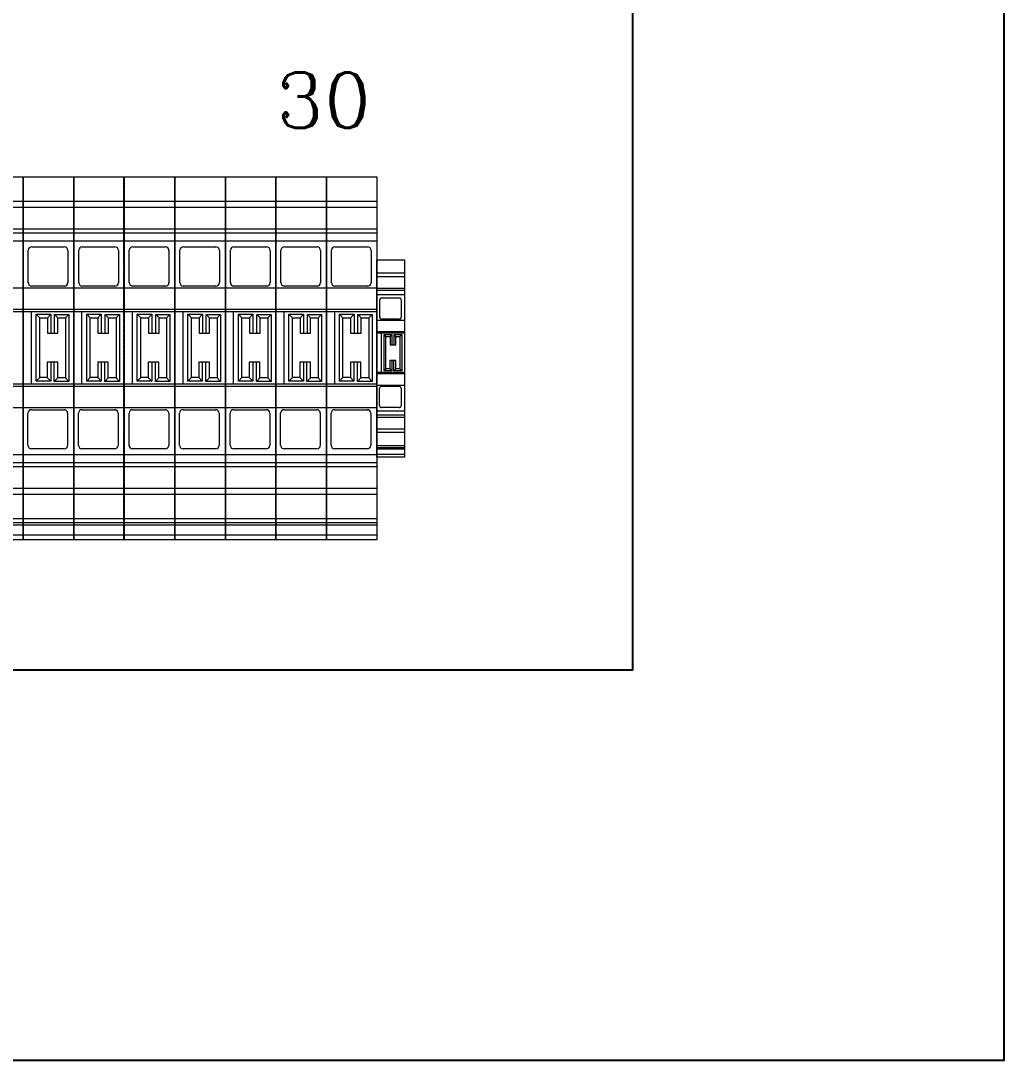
# Model space of a CAD drawing. Header units: inches. Extents: x 784 to 2184505, y 7 to 371504.
# Drawn here: x 1355340 to 1373422, y 270721 to 289827 of the extents above; entities that cross this region are included whole.
import ezdxf

# ---------------------------------------------------------------- set-up
doc = ezdxf.new("R2010")
doc.units = ezdxf.units.IN
doc.header["$MEASUREMENT"] = 0
doc.linetypes.add('DASHED', pattern=[0.3, 0.2, -0.1])
doc.styles.add('ROMANC', font='romanc.shx', dxfattribs={"height": 5})

msp = doc.modelspace()

# ---------------------------------------------------------------- linework, layer by layer
at = {"color": 252, "linetype": 'DASHED', "ltscale": 0.25}
for p, q in [((1357242.66554, 284160.87842, 22109411.77061), (1357242.66554, 286956.45739, 22109411.77061)), ((1357242.66554, 282745.64994, 22109411.77061), (1357242.66554, 284160.87842, 22109411.77061)), ((1357242.66554, 280283.64002, 22109411.77061), (1357242.66554, 282745.64994, 22109411.77061))]:
    msp.add_line(p, q, dxfattribs=at)
at = {"color": 0, "lineweight": 13}
for p, q in [((1354455.1068, 286512.12346, 22109411.77061), (1355384.29305, 286512.12346, 22109411.77061)), ((1355384.29305, 286512.12346, 22109411.77061), (1356313.47929, 286512.12346, 22109411.77061)), ((1356313.47929, 286512.12346, 22109411.77061), (1357242.66554, 286512.12346, 22109411.77061)), ((1357242.66554, 286512.12346, 22109411.77061), (1358171.85178, 286512.12346, 22109411.77061)), ((1358171.85178, 286512.12346, 22109411.77061), (1359101.03803, 286512.12346, 22109411.77061)), ((1359101.03803, 286512.12346, 22109411.77061), (1360030.22427, 286512.12346, 22109411.77061)), ((1360030.22427, 286512.12346, 22109411.77061), (1360959.41052, 286512.12346, 22109411.77061)), ((1360959.41052, 286512.12346, 22109411.77061), (1361888.59677, 286512.12346, 22109411.77061)), ((1354455.1068, 286398.06874, 22109411.77061), (1355384.29305, 286398.06874, 22109411.77061)), ((1355384.29305, 286398.06874, 22109411.77061), (1356313.47929, 286398.06874, 22109411.77061)), ((1356313.47929, 286398.06874, 22109411.77061), (1357242.66554, 286398.06874, 22109411.77061)), ((1357242.66554, 286398.06874, 22109411.77061), (1358171.85178, 286398.06874, 22109411.77061)), ((1358171.85178, 286398.06874, 22109411.77061), (1359101.03803, 286398.06874, 22109411.77061)), ((1359101.03803, 286398.06874, 22109411.77061), (1360030.22427, 286398.06874, 22109411.77061)), ((1360030.22427, 286398.06874, 22109411.77061), (1360959.41052, 286398.06874, 22109411.77061)), ((1360959.41052, 286398.06874, 22109411.77061), (1361888.59677, 286398.06874, 22109411.77061)), ((1354455.1068, 286001.07059, 22109411.77061), (1355384.29305, 286001.07059, 22109411.77061)), ((1354455.1068, 285928.68971, 22109411.77061), (1355384.29305, 285928.68971, 22109411.77061)), ((1355384.29305, 286001.07059, 22109411.77061), (1356313.47929, 286001.07059, 22109411.77061)), ((1355384.29305, 285928.68971, 22109411.77061), (1356313.47929, 285928.68971, 22109411.77061)), ((1356313.47929, 286001.07059, 22109411.77061), (1357242.66554, 286001.07059, 22109411.77061)), ((1356313.47929, 285928.68971, 22109411.77061), (1357242.66554, 285928.68971, 22109411.77061)), ((1357242.66554, 286001.07059, 22109411.77061), (1358171.85178, 286001.07059, 22109411.77061)), ((1357242.66554, 285928.68971, 22109411.77061), (1358171.85178, 285928.68971, 22109411.77061)), ((1358171.85178, 286001.07059, 22109411.77061), (1359101.03803, 286001.07059, 22109411.77061)), ((1358171.85178, 285928.68971, 22109411.77061), (1359101.03803, 285928.68971, 22109411.77061)), ((1359101.03803, 286001.07059, 22109411.77061), (1360030.22427, 286001.07059, 22109411.77061)), ((1359101.03803, 285928.68971, 22109411.77061), (1360030.22427, 285928.68971, 22109411.77061)), ((1360030.22427, 286001.07059, 22109411.77061), (1360959.41052, 286001.07059, 22109411.77061)), ((1360030.22427, 285928.68971, 22109411.77061), (1360959.41052, 285928.68971, 22109411.77061)), ((1360959.41052, 286001.07059, 22109411.77061), (1361888.59677, 286001.07059, 22109411.77061)), ((1360959.41052, 285928.68971, 22109411.77061), (1361888.59677, 285928.68971, 22109411.77061)), ((1354455.1068, 285779.54123, 22109411.77061), (1355384.29305, 285779.54123, 22109411.77061)), ((1355384.29305, 285779.54123, 22109411.77061), (1356313.47929, 285779.54123, 22109411.77061)), ((1355541.26635, 285669.51594, 22109411.77061), (1356140.61536, 285669.51711, 22109411.77061)), ((1356313.47929, 285779.54123, 22109411.77061), (1357242.66554, 285779.54123, 22109411.77061)), ((1356470.45259, 285669.51594, 22109411.77061), (1357069.8016, 285669.51711, 22109411.77061)), ((1357242.66554, 285779.54123, 22109411.77061), (1358171.85178, 285779.54123, 22109411.77061)), ((1357399.63884, 285669.51594, 22109411.77061), (1357998.98785, 285669.51711, 22109411.77061)), ((1358171.85178, 285779.54123, 22109411.77061), (1359101.03803, 285779.54123, 22109411.77061)), ((1358328.82508, 285669.51594, 22109411.77061), (1358928.1741, 285669.51711, 22109411.77061)), ((1359101.03803, 285779.54123, 22109411.77061), (1360030.22427, 285779.54123, 22109411.77061)), ((1359258.01133, 285669.51594, 22109411.77061), (1359857.36034, 285669.51711, 22109411.77061)), ((1360030.22427, 285779.54123, 22109411.77061), (1360959.41052, 285779.54123, 22109411.77061)), ((1360187.19757, 285669.51594, 22109411.77061), (1360786.54659, 285669.51711, 22109411.77061)), ((1360959.41052, 285779.54123, 22109411.77061), (1361888.59677, 285779.54123, 22109411.77061)), ((1361116.38382, 285669.51594, 22109411.77061), (1361715.73283, 285669.51711, 22109411.77061)), ((1361888.59677, 285191.12693, 22109411.77061), (1362393.36389, 285191.12693, 22109411.77061)), ((1361888.59677, 285129.16833, 22109411.77061), (1362393.36389, 285129.16833, 22109411.77061)), ((1354455.1068, 284919.74412, 22109411.77061), (1355384.29305, 284919.74412, 22109411.77061)), ((1355384.29305, 284919.74412, 22109411.77061), (1356313.47929, 284919.74412, 22109411.77061)), ((1356313.47929, 284919.74412, 22109411.77061), (1357242.66554, 284919.74412, 22109411.77061)), ((1357242.66554, 284919.74412, 22109411.77061), (1358171.85178, 284919.74412, 22109411.77061)), ((1358171.85178, 284919.74412, 22109411.77061), (1359101.03803, 284919.74412, 22109411.77061)), ((1359101.03803, 284919.74412, 22109411.77061), (1360030.22427, 284919.74412, 22109411.77061)), ((1360030.22427, 284919.74412, 22109411.77061), (1360959.41052, 284919.74412, 22109411.77061)), ((1360959.41052, 284919.74412, 22109411.77061), (1361888.59677, 284919.74412, 22109411.77061)), ((1361888.59677, 284913.50477, 22109411.77061), (1362393.36389, 284913.50477, 22109411.77061)), ((1361888.59677, 284874.18489, 22109411.77061), (1362393.36389, 284874.18489, 22109411.77061)), ((1361888.59677, 284793.16211, 22109411.77061), (1362393.36389, 284793.16211, 22109411.77061)), ((1361973.87026, 284733.39245, 22109411.77061), (1362299.45804, 284733.39309, 22109411.77061)), ((1354455.1068, 284527.13268, 22109411.77061), (1355384.29305, 284527.13268, 22109411.77061)), ((1355384.29305, 284527.13268, 22109411.77061), (1356313.47929, 284527.13268, 22109411.77061)), ((1356313.47929, 284527.13268, 22109411.77061), (1357242.66554, 284527.13268, 22109411.77061)), ((1357242.66554, 284527.13268, 22109411.77061), (1358171.85178, 284527.13268, 22109411.77061)), ((1358171.85178, 284527.13268, 22109411.77061), (1359101.03803, 284527.13268, 22109411.77061)), ((1359101.03803, 284527.13268, 22109411.77061), (1360030.22427, 284527.13268, 22109411.77061)), ((1360030.22427, 284527.13268, 22109411.77061), (1360959.41052, 284527.13268, 22109411.77061)), ((1360959.41052, 284527.13268, 22109411.77061), (1361888.59677, 284527.13268, 22109411.77061)), ((1354455.1068, 284483.26549, 22109411.77061), (1355384.29305, 284483.26549, 22109411.77061)), ((1355384.29305, 284483.26549, 22109411.77061), (1356313.47929, 284483.26549, 22109411.77061)), ((1355536.25024, 283151.89598, 22109411.77061), (1355536.25024, 284483.26549, 22109411.77061)), ((1355624.0558, 283201.40682, 22109411.77061), (1355624.0558, 284432.07839, 22109411.77061)), ((1355624.0558, 284432.07839, 22109411.77061), (1355891.6537, 284432.07839, 22109411.77061)), ((1355689.06937, 284366.62057, 22109411.77061), (1355624.0558, 284432.07839, 22109411.77061)), ((1355689.06937, 283269.48661, 22109411.77061), (1355689.06937, 284366.62057, 22109411.77061)), ((1355689.06937, 284366.62057, 22109411.77061), (1355829.85879, 284366.62057, 22109411.77061)), ((1355829.85879, 284366.62057, 22109411.77061), (1355891.6537, 284432.07839, 22109411.77061)), ((1355829.85879, 284366.62057, 22109411.77061), (1355829.85879, 284086.43111, 22109411.77061)), ((1355891.6537, 284432.07839, 22109411.77061), (1355891.6537, 284086.43111, 22109411.77061)), ((1355962.73439, 284086.43111, 22109411.77061), (1355962.73439, 284429.29091, 22109411.77061)), ((1355962.73439, 284429.29091, 22109411.77061), (1356224.75733, 284429.29091, 22109411.77061)), ((1356023.12685, 284367.68329, 22109411.77061), (1355962.73439, 284429.29091, 22109411.77061)), ((1356023.12685, 284086.43111, 22109411.77061), (1356023.12685, 284367.68329, 22109411.77061)), ((1356023.12685, 284367.68329, 22109411.77061), (1356162.50075, 284367.68329, 22109411.77061)), ((1356162.50075, 284367.68329, 22109411.77061), (1356224.75733, 284429.29091, 22109411.77061)), ((1356162.50075, 284367.68329, 22109411.77061), (1356162.50075, 283266.62945, 22109411.77061)), ((1356224.75733, 284429.29091, 22109411.77061), (1356224.75733, 283198.61934, 22109411.77061)), ((1356313.47929, 284483.26549, 22109411.77061), (1357242.66554, 284483.26549, 22109411.77061)), ((1356465.43649, 283151.89598, 22109411.77061), (1356465.43649, 284483.26549, 22109411.77061)), ((1356553.24205, 283201.40682, 22109411.77061), (1356553.24205, 284432.07839, 22109411.77061)), ((1356553.24205, 284432.07839, 22109411.77061), (1356820.83994, 284432.07839, 22109411.77061)), ((1356618.25562, 284366.62057, 22109411.77061), (1356553.24205, 284432.07839, 22109411.77061)), ((1356618.25562, 283269.48661, 22109411.77061), (1356618.25562, 284366.62057, 22109411.77061)), ((1356618.25562, 284366.62057, 22109411.77061), (1356759.04504, 284366.62057, 22109411.77061)), ((1356759.04504, 284366.62057, 22109411.77061), (1356820.83994, 284432.07839, 22109411.77061)), ((1356759.04504, 284366.62057, 22109411.77061), (1356759.04504, 284086.43111, 22109411.77061)), ((1356820.83994, 284432.07839, 22109411.77061), (1356820.83994, 284086.43111, 22109411.77061)), ((1356891.92064, 284086.43111, 22109411.77061), (1356891.92064, 284429.29091, 22109411.77061)), ((1356891.92064, 284429.29091, 22109411.77061), (1357153.94358, 284429.29091, 22109411.77061)), ((1356952.31309, 284367.68329, 22109411.77061), (1356891.92064, 284429.29091, 22109411.77061)), ((1356952.31309, 284086.43111, 22109411.77061), (1356952.31309, 284367.68329, 22109411.77061)), ((1356952.31309, 284367.68329, 22109411.77061), (1357091.687, 284367.68329, 22109411.77061)), ((1357091.687, 284367.68329, 22109411.77061), (1357153.94358, 284429.29091, 22109411.77061)), ((1357091.687, 284367.68329, 22109411.77061), (1357091.687, 283266.62945, 22109411.77061)), ((1357153.94358, 284429.29091, 22109411.77061), (1357153.94358, 283198.61934, 22109411.77061)), ((1357242.66554, 284483.26549, 22109411.77061), (1358171.85178, 284483.26549, 22109411.77061)), ((1357394.62273, 283151.89598, 22109411.77061), (1357394.62273, 284483.26549, 22109411.77061)), ((1357482.42829, 283201.40682, 22109411.77061), (1357482.42829, 284432.07839, 22109411.77061)), ((1357482.42829, 284432.07839, 22109411.77061), (1357750.02619, 284432.07839, 22109411.77061)), ((1357547.44187, 284366.62057, 22109411.77061), (1357482.42829, 284432.07839, 22109411.77061)), ((1357547.44187, 283269.48661, 22109411.77061), (1357547.44187, 284366.62057, 22109411.77061)), ((1357547.44187, 284366.62057, 22109411.77061), (1357688.23129, 284366.62057, 22109411.77061)), ((1357688.23129, 284366.62057, 22109411.77061), (1357750.02619, 284432.07839, 22109411.77061)), ((1357688.23129, 284366.62057, 22109411.77061), (1357688.23129, 284086.43111, 22109411.77061)), ((1357750.02619, 284432.07839, 22109411.77061), (1357750.02619, 284086.43111, 22109411.77061)), ((1357821.10688, 284086.43111, 22109411.77061), (1357821.10688, 284429.29091, 22109411.77061)), ((1357821.10688, 284429.29091, 22109411.77061), (1358083.12982, 284429.29091, 22109411.77061)), ((1357881.49934, 284367.68329, 22109411.77061), (1357821.10688, 284429.29091, 22109411.77061)), ((1357881.49934, 284086.43111, 22109411.77061), (1357881.49934, 284367.68329, 22109411.77061)), ((1357881.49934, 284367.68329, 22109411.77061), (1358020.87324, 284367.68329, 22109411.77061)), ((1358020.87324, 284367.68329, 22109411.77061), (1358083.12982, 284429.29091, 22109411.77061)), ((1358020.87324, 284367.68329, 22109411.77061), (1358020.87324, 283266.62945, 22109411.77061)), ((1358083.12982, 284429.29091, 22109411.77061), (1358083.12982, 283198.61934, 22109411.77061)), ((1358171.85178, 284483.26549, 22109411.77061), (1359101.03803, 284483.26549, 22109411.77061)), ((1358323.80898, 283151.89598, 22109411.77061), (1358323.80898, 284483.26549, 22109411.77061)), ((1358411.61454, 283201.40682, 22109411.77061), (1358411.61454, 284432.07839, 22109411.77061)), ((1358411.61454, 284432.07839, 22109411.77061), (1358679.21244, 284432.07839, 22109411.77061)), ((1358476.62811, 284366.62057, 22109411.77061), (1358411.61454, 284432.07839, 22109411.77061)), ((1358476.62811, 283269.48661, 22109411.77061), (1358476.62811, 284366.62057, 22109411.77061)), ((1358476.62811, 284366.62057, 22109411.77061), (1358617.41753, 284366.62057, 22109411.77061)), ((1358617.41753, 284366.62057, 22109411.77061), (1358679.21244, 284432.07839, 22109411.77061)), ((1358617.41753, 284366.62057, 22109411.77061), (1358617.41753, 284086.43111, 22109411.77061)), ((1358679.21244, 284432.07839, 22109411.77061), (1358679.21244, 284086.43111, 22109411.77061)), ((1358750.29313, 284086.43111, 22109411.77061), (1358750.29313, 284429.29091, 22109411.77061)), ((1358750.29313, 284429.29091, 22109411.77061), (1359012.31607, 284429.29091, 22109411.77061)), ((1358810.68558, 284367.68329, 22109411.77061), (1358750.29313, 284429.29091, 22109411.77061)), ((1358810.68558, 284086.43111, 22109411.77061), (1358810.68558, 284367.68329, 22109411.77061)), ((1358810.68558, 284367.68329, 22109411.77061), (1358950.05949, 284367.68329, 22109411.77061)), ((1358950.05949, 284367.68329, 22109411.77061), (1359012.31607, 284429.29091, 22109411.77061)), ((1358950.05949, 284367.68329, 22109411.77061), (1358950.05949, 283266.62945, 22109411.77061)), ((1359012.31607, 284429.29091, 22109411.77061), (1359012.31607, 283198.61934, 22109411.77061)), ((1359101.03803, 284483.26549, 22109411.77061), (1360030.22427, 284483.26549, 22109411.77061)), ((1359252.99523, 283151.89598, 22109411.77061), (1359252.99523, 284483.26549, 22109411.77061)), ((1359340.80079, 283201.40682, 22109411.77061), (1359340.80079, 284432.07839, 22109411.77061)), ((1359340.80079, 284432.07839, 22109411.77061), (1359608.39868, 284432.07839, 22109411.77061)), ((1359405.81436, 284366.62057, 22109411.77061), (1359340.80079, 284432.07839, 22109411.77061)), ((1359405.81436, 283269.48661, 22109411.77061), (1359405.81436, 284366.62057, 22109411.77061)), ((1359405.81436, 284366.62057, 22109411.77061), (1359546.60378, 284366.62057, 22109411.77061)), ((1359546.60378, 284366.62057, 22109411.77061), (1359608.39868, 284432.07839, 22109411.77061)), ((1359546.60378, 284366.62057, 22109411.77061), (1359546.60378, 284086.43111, 22109411.77061)), ((1359608.39868, 284432.07839, 22109411.77061), (1359608.39868, 284086.43111, 22109411.77061)), ((1359679.47937, 284086.43111, 22109411.77061), (1359679.47937, 284429.29091, 22109411.77061)), ((1359679.47937, 284429.29091, 22109411.77061), (1359941.50231, 284429.29091, 22109411.77061)), ((1359739.87183, 284367.68329, 22109411.77061), (1359679.47937, 284429.29091, 22109411.77061)), ((1359739.87183, 284086.43111, 22109411.77061), (1359739.87183, 284367.68329, 22109411.77061)), ((1359739.87183, 284367.68329, 22109411.77061), (1359879.24573, 284367.68329, 22109411.77061)), ((1359879.24573, 284367.68329, 22109411.77061), (1359941.50231, 284429.29091, 22109411.77061)), ((1359879.24573, 284367.68329, 22109411.77061), (1359879.24573, 283266.62945, 22109411.77061)), ((1359941.50231, 284429.29091, 22109411.77061), (1359941.50231, 283198.61934, 22109411.77061)), ((1360030.22427, 284483.26549, 22109411.77061), (1360959.41052, 284483.26549, 22109411.77061)), ((1360182.18147, 283151.89598, 22109411.77061), (1360182.18147, 284483.26549, 22109411.77061)), ((1360269.98703, 283201.40682, 22109411.77061), (1360269.98703, 284432.07839, 22109411.77061)), ((1360269.98703, 284432.07839, 22109411.77061), (1360537.58493, 284432.07839, 22109411.77061)), ((1360335.0006, 284366.62057, 22109411.77061), (1360269.98703, 284432.07839, 22109411.77061)), ((1360335.0006, 283269.48661, 22109411.77061), (1360335.0006, 284366.62057, 22109411.77061)), ((1360335.0006, 284366.62057, 22109411.77061), (1360475.79002, 284366.62057, 22109411.77061)), ((1360475.79002, 284366.62057, 22109411.77061), (1360537.58493, 284432.07839, 22109411.77061)), ((1360475.79002, 284366.62057, 22109411.77061), (1360475.79002, 284086.43111, 22109411.77061)), ((1360537.58493, 284432.07839, 22109411.77061), (1360537.58493, 284086.43111, 22109411.77061)), ((1360608.66562, 284086.43111, 22109411.77061), (1360608.66562, 284429.29091, 22109411.77061)), ((1360608.66562, 284429.29091, 22109411.77061), (1360870.68856, 284429.29091, 22109411.77061)), ((1360669.05807, 284367.68329, 22109411.77061), (1360608.66562, 284429.29091, 22109411.77061)), ((1360669.05807, 284086.43111, 22109411.77061), (1360669.05807, 284367.68329, 22109411.77061)), ((1360669.05807, 284367.68329, 22109411.77061), (1360808.43198, 284367.68329, 22109411.77061)), ((1360808.43198, 284367.68329, 22109411.77061), (1360870.68856, 284429.29091, 22109411.77061)), ((1360808.43198, 284367.68329, 22109411.77061), (1360808.43198, 283266.62945, 22109411.77061)), ((1360870.68856, 284429.29091, 22109411.77061), (1360870.68856, 283198.61934, 22109411.77061)), ((1360959.41052, 284483.26549, 22109411.77061), (1361888.59677, 284483.26549, 22109411.77061)), ((1361111.36772, 283151.89598, 22109411.77061), (1361111.36772, 284483.26549, 22109411.77061)), ((1361199.17328, 283201.40682, 22109411.77061), (1361199.17328, 284432.07839, 22109411.77061)), ((1361199.17328, 284432.07839, 22109411.77061), (1361466.77117, 284432.07839, 22109411.77061)), ((1361264.18685, 284366.62057, 22109411.77061), (1361199.17328, 284432.07839, 22109411.77061)), ((1361264.18685, 283269.48661, 22109411.77061), (1361264.18685, 284366.62057, 22109411.77061)), ((1361264.18685, 284366.62057, 22109411.77061), (1361404.97627, 284366.62057, 22109411.77061)), ((1361404.97627, 284366.62057, 22109411.77061), (1361466.77117, 284432.07839, 22109411.77061)), ((1361404.97627, 284366.62057, 22109411.77061), (1361404.97627, 284086.43111, 22109411.77061)), ((1361466.77117, 284432.07839, 22109411.77061), (1361466.77117, 284086.43111, 22109411.77061)), ((1361537.85187, 284086.43111, 22109411.77061), (1361537.85187, 284429.29091, 22109411.77061)), ((1361537.85187, 284429.29091, 22109411.77061), (1361799.87481, 284429.29091, 22109411.77061)), ((1361598.24432, 284367.68329, 22109411.77061), (1361537.85187, 284429.29091, 22109411.77061)), ((1361598.24432, 284086.43111, 22109411.77061), (1361598.24432, 284367.68329, 22109411.77061)), ((1361598.24432, 284367.68329, 22109411.77061), (1361737.61822, 284367.68329, 22109411.77061)), ((1361737.61822, 284367.68329, 22109411.77061), (1361799.87481, 284429.29091, 22109411.77061)), ((1361737.61822, 284367.68329, 22109411.77061), (1361737.61822, 283266.62945, 22109411.77061)), ((1361799.87481, 284429.29091, 22109411.77061), (1361799.87481, 283198.61934, 22109411.77061)), ((1361888.59677, 284326.08964, 22109411.77061), (1362393.36389, 284326.08964, 22109411.77061)), ((1361888.59677, 284112.8091, 22109411.77061), (1362393.36389, 284112.8091, 22109411.77061)), ((1355829.85879, 284086.43111, 22109411.77061), (1355962.73439, 284086.43111, 22109411.77061)), ((1355962.73439, 284086.43111, 22109411.77061), (1356023.12685, 284086.43111, 22109411.77061)), ((1356759.04504, 284086.43111, 22109411.77061), (1356891.92064, 284086.43111, 22109411.77061)), ((1356891.92064, 284086.43111, 22109411.77061), (1356952.31309, 284086.43111, 22109411.77061)), ((1357688.23129, 284086.43111, 22109411.77061), (1357821.10688, 284086.43111, 22109411.77061)), ((1357821.10688, 284086.43111, 22109411.77061), (1357881.49934, 284086.43111, 22109411.77061)), ((1358617.41753, 284086.43111, 22109411.77061), (1358750.29313, 284086.43111, 22109411.77061)), ((1358750.29313, 284086.43111, 22109411.77061), (1358810.68558, 284086.43111, 22109411.77061)), ((1359546.60378, 284086.43111, 22109411.77061), (1359679.47937, 284086.43111, 22109411.77061)), ((1359679.47937, 284086.43111, 22109411.77061), (1359739.87183, 284086.43111, 22109411.77061)), ((1360475.79002, 284086.43111, 22109411.77061), (1360608.66562, 284086.43111, 22109411.77061)), ((1360608.66562, 284086.43111, 22109411.77061), (1360669.05807, 284086.43111, 22109411.77061)), ((1361404.97627, 284086.43111, 22109411.77061), (1361537.85187, 284086.43111, 22109411.77061)), ((1361537.85187, 284086.43111, 22109411.77061), (1361598.24432, 284086.43111, 22109411.77061)), ((1361888.59677, 284088.97887, 22109411.77061), (1362393.36389, 284088.97887, 22109411.77061)), ((1361971.14534, 283365.73144, 22109411.77061), (1361971.14534, 284088.97887, 22109411.77061)), ((1362018.84445, 283392.62749, 22109411.77061), (1362018.84445, 284061.17221, 22109411.77061)), ((1362018.84445, 284061.17221, 22109411.77061), (1362164.21318, 284061.17221, 22109411.77061)), ((1362054.16214, 284025.61319, 22109411.77061), (1362018.84445, 284061.17221, 22109411.77061)), ((1362054.16214, 283429.61087, 22109411.77061), (1362054.16214, 284025.61319, 22109411.77061)), ((1362054.16214, 284025.61319, 22109411.77061), (1362130.64398, 284025.61319, 22109411.77061)), ((1362130.64398, 284025.61319, 22109411.77061), (1362164.21318, 284061.17221, 22109411.77061)), ((1362130.64398, 284025.61319, 22109411.77061), (1362130.64398, 283873.40427, 22109411.77061)), ((1362164.21318, 284061.17221, 22109411.77061), (1362164.21318, 283873.40427, 22109411.77061)), ((1362202.82675, 283873.40427, 22109411.77061), (1362202.82675, 284059.65795, 22109411.77061)), ((1362202.82675, 284059.65795, 22109411.77061), (1362345.16696, 284059.65795, 22109411.77061)), ((1362235.63408, 284026.1905, 22109411.77061), (1362202.82675, 284059.65795, 22109411.77061)), ((1362235.63408, 283873.40427, 22109411.77061), (1362235.63408, 284026.1905, 22109411.77061)), ((1362235.63408, 284026.1905, 22109411.77061), (1362311.34696, 284026.1905, 22109411.77061)), ((1362311.34696, 284026.1905, 22109411.77061), (1362345.16696, 284059.65795, 22109411.77061)), ((1362311.34696, 284026.1905, 22109411.77061), (1362311.34696, 283428.05875, 22109411.77061)), ((1362345.16696, 284059.65795, 22109411.77061), (1362345.16696, 283391.11323, 22109411.77061)), ((1362130.64398, 283873.40427, 22109411.77061), (1362202.82675, 283873.40427, 22109411.77061)), ((1362202.82675, 283873.40427, 22109411.77061), (1362235.63408, 283873.40427, 22109411.77061)), ((1355890.25996, 283552.62906, 22109411.77061), (1355825.1767, 283552.62906, 22109411.77061)), ((1355825.1767, 283552.62906, 22109411.77061), (1355825.1767, 283269.48661, 22109411.77061)), ((1356019.6425, 283552.62906, 22109411.77061), (1355890.25996, 283552.62906, 22109411.77061)), ((1355890.25996, 283552.62906, 22109411.77061), (1355890.25996, 283201.40682, 22109411.77061)), ((1355955.7657, 283198.61934, 22109411.77061), (1355955.7657, 283552.62906, 22109411.77061)), ((1356019.6425, 283266.62945, 22109411.77061), (1356019.6425, 283552.62906, 22109411.77061)), ((1356819.44621, 283552.62906, 22109411.77061), (1356754.36295, 283552.62906, 22109411.77061)), ((1356754.36295, 283552.62906, 22109411.77061), (1356754.36295, 283269.48661, 22109411.77061)), ((1356948.82874, 283552.62906, 22109411.77061), (1356819.44621, 283552.62906, 22109411.77061)), ((1356819.44621, 283552.62906, 22109411.77061), (1356819.44621, 283201.40682, 22109411.77061)), ((1356884.95194, 283198.61934, 22109411.77061), (1356884.95194, 283552.62906, 22109411.77061)), ((1356948.82874, 283266.62945, 22109411.77061), (1356948.82874, 283552.62906, 22109411.77061)), ((1357748.63245, 283552.62906, 22109411.77061), (1357683.54919, 283552.62906, 22109411.77061)), ((1357683.54919, 283552.62906, 22109411.77061), (1357683.54919, 283269.48661, 22109411.77061)), ((1357878.01499, 283552.62906, 22109411.77061), (1357748.63245, 283552.62906, 22109411.77061)), ((1357748.63245, 283552.62906, 22109411.77061), (1357748.63245, 283201.40682, 22109411.77061)), ((1357814.13819, 283198.61934, 22109411.77061), (1357814.13819, 283552.62906, 22109411.77061)), ((1357878.01499, 283266.62945, 22109411.77061), (1357878.01499, 283552.62906, 22109411.77061)), ((1358677.8187, 283552.62906, 22109411.77061), (1358612.73544, 283552.62906, 22109411.77061)), ((1358612.73544, 283552.62906, 22109411.77061), (1358612.73544, 283269.48661, 22109411.77061)), ((1358807.20124, 283552.62906, 22109411.77061), (1358677.8187, 283552.62906, 22109411.77061)), ((1358677.8187, 283552.62906, 22109411.77061), (1358677.8187, 283201.40682, 22109411.77061)), ((1358743.32443, 283198.61934, 22109411.77061), (1358743.32443, 283552.62906, 22109411.77061)), ((1358807.20124, 283266.62945, 22109411.77061), (1358807.20124, 283552.62906, 22109411.77061)), ((1359607.00494, 283552.62906, 22109411.77061), (1359541.92169, 283552.62906, 22109411.77061)), ((1359541.92169, 283552.62906, 22109411.77061), (1359541.92169, 283269.48661, 22109411.77061)), ((1359736.38748, 283552.62906, 22109411.77061), (1359607.00494, 283552.62906, 22109411.77061)), ((1359607.00494, 283552.62906, 22109411.77061), (1359607.00494, 283201.40682, 22109411.77061)), ((1359672.51068, 283198.61934, 22109411.77061), (1359672.51068, 283552.62906, 22109411.77061)), ((1359736.38748, 283266.62945, 22109411.77061), (1359736.38748, 283552.62906, 22109411.77061)), ((1360536.19119, 283552.62906, 22109411.77061), (1360471.10793, 283552.62906, 22109411.77061)), ((1360471.10793, 283552.62906, 22109411.77061), (1360471.10793, 283269.48661, 22109411.77061)), ((1360665.57373, 283552.62906, 22109411.77061), (1360536.19119, 283552.62906, 22109411.77061)), ((1360536.19119, 283552.62906, 22109411.77061), (1360536.19119, 283201.40682, 22109411.77061)), ((1360601.69692, 283198.61934, 22109411.77061), (1360601.69692, 283552.62906, 22109411.77061)), ((1360665.57373, 283266.62945, 22109411.77061), (1360665.57373, 283552.62906, 22109411.77061)), ((1361465.37743, 283552.62906, 22109411.77061), (1361400.29418, 283552.62906, 22109411.77061)), ((1361400.29418, 283552.62906, 22109411.77061), (1361400.29418, 283269.48661, 22109411.77061)), ((1361594.75997, 283552.62906, 22109411.77061), (1361465.37743, 283552.62906, 22109411.77061)), ((1361465.37743, 283552.62906, 22109411.77061), (1361465.37743, 283201.40682, 22109411.77061)), ((1361530.88317, 283198.61934, 22109411.77061), (1361530.88317, 283552.62906, 22109411.77061)), ((1361594.75997, 283266.62945, 22109411.77061), (1361594.75997, 283552.62906, 22109411.77061)), ((1362163.45605, 283583.42395, 22109411.77061), (1362128.1005, 283583.42395, 22109411.77061)), ((1362128.1005, 283583.42395, 22109411.77061), (1362128.1005, 283429.61087, 22109411.77061)), ((1362233.74126, 283583.42395, 22109411.77061), (1362163.45605, 283583.42395, 22109411.77061)), ((1362163.45605, 283583.42395, 22109411.77061), (1362163.45605, 283392.62749, 22109411.77061)), ((1362199.0411, 283391.11323, 22109411.77061), (1362199.0411, 283583.42395, 22109411.77061)), ((1362233.74126, 283428.05875, 22109411.77061), (1362233.74126, 283583.42395, 22109411.77061)), ((1361888.59677, 283365.73144, 22109411.77061), (1362393.36389, 283365.73144, 22109411.77061)), ((1361888.59677, 283344.28423, 22109411.77061), (1362393.36389, 283344.28423, 22109411.77061)), ((1362054.16214, 283429.61087, 22109411.77061), (1362018.84445, 283392.62749, 22109411.77061)), ((1362163.45605, 283392.62749, 22109411.77061), (1362018.84445, 283392.62749, 22109411.77061)), ((1362128.1005, 283429.61087, 22109411.77061), (1362054.16214, 283429.61087, 22109411.77061)), ((1362128.1005, 283429.61087, 22109411.77061), (1362163.45605, 283392.62749, 22109411.77061)), ((1362233.74126, 283428.05875, 22109411.77061), (1362199.0411, 283391.11323, 22109411.77061)), ((1362345.16696, 283391.11323, 22109411.77061), (1362199.0411, 283391.11323, 22109411.77061)), ((1362311.34696, 283428.05875, 22109411.77061), (1362233.74126, 283428.05875, 22109411.77061)), ((1362311.34696, 283428.05875, 22109411.77061), (1362345.16696, 283391.11323, 22109411.77061)), ((1355689.06937, 283269.48661, 22109411.77061), (1355624.0558, 283201.40682, 22109411.77061)), ((1355890.25996, 283201.40682, 22109411.77061), (1355624.0558, 283201.40682, 22109411.77061)), ((1355825.1767, 283269.48661, 22109411.77061), (1355689.06937, 283269.48661, 22109411.77061)), ((1355825.1767, 283269.48661, 22109411.77061), (1355890.25996, 283201.40682, 22109411.77061)), ((1356019.6425, 283266.62945, 22109411.77061), (1355955.7657, 283198.61934, 22109411.77061)), ((1356224.75733, 283198.61934, 22109411.77061), (1355955.7657, 283198.61934, 22109411.77061)), ((1356162.50075, 283266.62945, 22109411.77061), (1356019.6425, 283266.62945, 22109411.77061)), ((1356162.50075, 283266.62945, 22109411.77061), (1356224.75733, 283198.61934, 22109411.77061)), ((1356618.25562, 283269.48661, 22109411.77061), (1356553.24205, 283201.40682, 22109411.77061)), ((1356819.44621, 283201.40682, 22109411.77061), (1356553.24205, 283201.40682, 22109411.77061)), ((1356754.36295, 283269.48661, 22109411.77061), (1356618.25562, 283269.48661, 22109411.77061)), ((1356754.36295, 283269.48661, 22109411.77061), (1356819.44621, 283201.40682, 22109411.77061)), ((1356948.82874, 283266.62945, 22109411.77061), (1356884.95194, 283198.61934, 22109411.77061)), ((1357153.94358, 283198.61934, 22109411.77061), (1356884.95194, 283198.61934, 22109411.77061)), ((1357091.687, 283266.62945, 22109411.77061), (1356948.82874, 283266.62945, 22109411.77061)), ((1357091.687, 283266.62945, 22109411.77061), (1357153.94358, 283198.61934, 22109411.77061)), ((1357547.44187, 283269.48661, 22109411.77061), (1357482.42829, 283201.40682, 22109411.77061)), ((1357748.63245, 283201.40682, 22109411.77061), (1357482.42829, 283201.40682, 22109411.77061)), ((1357683.54919, 283269.48661, 22109411.77061), (1357547.44187, 283269.48661, 22109411.77061)), ((1357683.54919, 283269.48661, 22109411.77061), (1357748.63245, 283201.40682, 22109411.77061)), ((1357878.01499, 283266.62945, 22109411.77061), (1357814.13819, 283198.61934, 22109411.77061)), ((1358083.12982, 283198.61934, 22109411.77061), (1357814.13819, 283198.61934, 22109411.77061)), ((1358020.87324, 283266.62945, 22109411.77061), (1357878.01499, 283266.62945, 22109411.77061)), ((1358020.87324, 283266.62945, 22109411.77061), (1358083.12982, 283198.61934, 22109411.77061)), ((1358476.62811, 283269.48661, 22109411.77061), (1358411.61454, 283201.40682, 22109411.77061)), ((1358677.8187, 283201.40682, 22109411.77061), (1358411.61454, 283201.40682, 22109411.77061)), ((1358612.73544, 283269.48661, 22109411.77061), (1358476.62811, 283269.48661, 22109411.77061)), ((1358612.73544, 283269.48661, 22109411.77061), (1358677.8187, 283201.40682, 22109411.77061)), ((1358807.20124, 283266.62945, 22109411.77061), (1358743.32443, 283198.61934, 22109411.77061)), ((1359012.31607, 283198.61934, 22109411.77061), (1358743.32443, 283198.61934, 22109411.77061)), ((1358950.05949, 283266.62945, 22109411.77061), (1358807.20124, 283266.62945, 22109411.77061)), ((1358950.05949, 283266.62945, 22109411.77061), (1359012.31607, 283198.61934, 22109411.77061)), ((1359405.81436, 283269.48661, 22109411.77061), (1359340.80079, 283201.40682, 22109411.77061)), ((1359607.00494, 283201.40682, 22109411.77061), (1359340.80079, 283201.40682, 22109411.77061)), ((1359541.92169, 283269.48661, 22109411.77061), (1359405.81436, 283269.48661, 22109411.77061)), ((1359541.92169, 283269.48661, 22109411.77061), (1359607.00494, 283201.40682, 22109411.77061)), ((1359736.38748, 283266.62945, 22109411.77061), (1359672.51068, 283198.61934, 22109411.77061)), ((1359941.50231, 283198.61934, 22109411.77061), (1359672.51068, 283198.61934, 22109411.77061)), ((1359879.24573, 283266.62945, 22109411.77061), (1359736.38748, 283266.62945, 22109411.77061)), ((1359879.24573, 283266.62945, 22109411.77061), (1359941.50231, 283198.61934, 22109411.77061)), ((1360335.0006, 283269.48661, 22109411.77061), (1360269.98703, 283201.40682, 22109411.77061)), ((1360536.19119, 283201.40682, 22109411.77061), (1360269.98703, 283201.40682, 22109411.77061)), ((1360471.10793, 283269.48661, 22109411.77061), (1360335.0006, 283269.48661, 22109411.77061)), ((1360471.10793, 283269.48661, 22109411.77061), (1360536.19119, 283201.40682, 22109411.77061)), ((1360665.57373, 283266.62945, 22109411.77061), (1360601.69692, 283198.61934, 22109411.77061)), ((1360870.68856, 283198.61934, 22109411.77061), (1360601.69692, 283198.61934, 22109411.77061)), ((1360808.43198, 283266.62945, 22109411.77061), (1360665.57373, 283266.62945, 22109411.77061)), ((1360808.43198, 283266.62945, 22109411.77061), (1360870.68856, 283198.61934, 22109411.77061)), ((1361264.18685, 283269.48661, 22109411.77061), (1361199.17328, 283201.40682, 22109411.77061)), ((1361465.37743, 283201.40682, 22109411.77061), (1361199.17328, 283201.40682, 22109411.77061)), ((1361400.29418, 283269.48661, 22109411.77061), (1361264.18685, 283269.48661, 22109411.77061)), ((1361400.29418, 283269.48661, 22109411.77061), (1361465.37743, 283201.40682, 22109411.77061)), ((1361594.75997, 283266.62945, 22109411.77061), (1361530.88317, 283198.61934, 22109411.77061)), ((1361799.87481, 283198.61934, 22109411.77061), (1361530.88317, 283198.61934, 22109411.77061)), ((1361737.61822, 283266.62945, 22109411.77061), (1361594.75997, 283266.62945, 22109411.77061)), ((1361737.61822, 283266.62945, 22109411.77061), (1361799.87481, 283198.61934, 22109411.77061)), ((1354455.1068, 283151.89598, 22109411.77061), (1355384.29305, 283151.89598, 22109411.77061)), ((1354455.1068, 283112.4155, 22109411.77061), (1355384.29305, 283112.4155, 22109411.77061)), ((1355384.29305, 283151.89598, 22109411.77061), (1356313.47929, 283151.89598, 22109411.77061)), ((1355384.29305, 283112.4155, 22109411.77061), (1356313.47929, 283112.4155, 22109411.77061)), ((1356313.47929, 283151.89598, 22109411.77061), (1357242.66554, 283151.89598, 22109411.77061)), ((1356313.47929, 283112.4155, 22109411.77061), (1357242.66554, 283112.4155, 22109411.77061)), ((1357242.66554, 283151.89598, 22109411.77061), (1358171.85178, 283151.89598, 22109411.77061)), ((1357242.66554, 283112.4155, 22109411.77061), (1358171.85178, 283112.4155, 22109411.77061)), ((1358171.85178, 283151.89598, 22109411.77061), (1359101.03803, 283151.89598, 22109411.77061)), ((1358171.85178, 283112.4155, 22109411.77061), (1359101.03803, 283112.4155, 22109411.77061)), ((1359101.03803, 283151.89598, 22109411.77061), (1360030.22427, 283151.89598, 22109411.77061)), ((1359101.03803, 283112.4155, 22109411.77061), (1360030.22427, 283112.4155, 22109411.77061)), ((1360030.22427, 283151.89598, 22109411.77061), (1360959.41052, 283151.89598, 22109411.77061)), ((1360030.22427, 283112.4155, 22109411.77061), (1360959.41052, 283112.4155, 22109411.77061)), ((1360959.41052, 283151.89598, 22109411.77061), (1361888.59677, 283151.89598, 22109411.77061)), ((1360959.41052, 283112.4155, 22109411.77061), (1361888.59677, 283112.4155, 22109411.77061)), ((1361888.59677, 283131.00369, 22109411.77061), (1362393.36389, 283131.00369, 22109411.77061)), ((1354455.1068, 282719.80407, 22109411.77061), (1355384.29305, 282719.80407, 22109411.77061)), ((1355384.29305, 282719.80407, 22109411.77061), (1356313.47929, 282719.80407, 22109411.77061)), ((1356313.47929, 282719.80407, 22109411.77061), (1357242.66554, 282719.80407, 22109411.77061)), ((1357242.66554, 282719.80407, 22109411.77061), (1358171.85178, 282719.80407, 22109411.77061)), ((1358171.85178, 282719.80407, 22109411.77061), (1359101.03803, 282719.80407, 22109411.77061)), ((1359101.03803, 282719.80407, 22109411.77061), (1360030.22427, 282719.80407, 22109411.77061)), ((1360030.22427, 282719.80407, 22109411.77061), (1360959.41052, 282719.80407, 22109411.77061)), ((1360959.41052, 282719.80407, 22109411.77061), (1361888.59677, 282719.80407, 22109411.77061)), ((1361888.59677, 282660.35668, 22109411.77061), (1362393.36389, 282660.35668, 22109411.77061)), ((1361888.59677, 282581.71693, 22109411.77061), (1362393.36389, 282581.71693, 22109411.77061)), ((1361888.59677, 282541.20554, 22109411.77061), (1362393.36389, 282541.20554, 22109411.77061)), ((1361888.59677, 282325.54198, 22109411.77061), (1362393.36389, 282325.54198, 22109411.77061)), ((1361888.59677, 282264.77489, 22109411.77061), (1362393.36389, 282264.77489, 22109411.77061)), ((1361888.59677, 282021.70656, 22109411.77061), (1362393.36389, 282021.70656, 22109411.77061)), ((1354455.1068, 281853.42688, 22109411.77061), (1355384.29305, 281853.42688, 22109411.77061)), ((1355384.29305, 281853.42688, 22109411.77061), (1356313.47929, 281853.42688, 22109411.77061)), ((1356313.47929, 281853.42688, 22109411.77061), (1357242.66554, 281853.42688, 22109411.77061)), ((1357242.66554, 281853.42688, 22109411.77061), (1358171.85178, 281853.42688, 22109411.77061)), ((1358171.85178, 281853.42688, 22109411.77061), (1359101.03803, 281853.42688, 22109411.77061)), ((1359101.03803, 281853.42688, 22109411.77061), (1360030.22427, 281853.42688, 22109411.77061)), ((1360030.22427, 281853.42688, 22109411.77061), (1360959.41052, 281853.42688, 22109411.77061)), ((1360959.41052, 281853.42688, 22109411.77061), (1361888.59677, 281853.42688, 22109411.77061)), ((1361888.59677, 281981.19518, 22109411.77061), (1362393.36389, 281981.19518, 22109411.77061)), ((1361888.59677, 281957.36495, 22109411.77061), (1362393.36389, 281957.36495, 22109411.77061)), ((1361888.59677, 281859.66101, 22109411.77061), (1362393.36389, 281859.66101, 22109411.77061)), ((1354455.1068, 281708.66512, 22109411.77061), (1355384.29305, 281708.66512, 22109411.77061)), ((1354455.1068, 281634.09088, 22109411.77061), (1355384.29305, 281634.09088, 22109411.77061)), ((1355384.29305, 281708.66512, 22109411.77061), (1356313.47929, 281708.66512, 22109411.77061)), ((1355384.29305, 281634.09088, 22109411.77061), (1356313.47929, 281634.09088, 22109411.77061)), ((1356313.47929, 281708.66512, 22109411.77061), (1357242.66554, 281708.66512, 22109411.77061)), ((1356313.47929, 281634.09088, 22109411.77061), (1357242.66554, 281634.09088, 22109411.77061)), ((1357242.66554, 281708.66512, 22109411.77061), (1358171.85178, 281708.66512, 22109411.77061)), ((1357242.66554, 281634.09088, 22109411.77061), (1358171.85178, 281634.09088, 22109411.77061)), ((1358171.85178, 281708.66512, 22109411.77061), (1359101.03803, 281708.66512, 22109411.77061)), ((1358171.85178, 281634.09088, 22109411.77061), (1359101.03803, 281634.09088, 22109411.77061)), ((1359101.03803, 281708.66512, 22109411.77061), (1360030.22427, 281708.66512, 22109411.77061)), ((1359101.03803, 281634.09088, 22109411.77061), (1360030.22427, 281634.09088, 22109411.77061)), ((1360030.22427, 281708.66512, 22109411.77061), (1360959.41052, 281708.66512, 22109411.77061)), ((1360030.22427, 281634.09088, 22109411.77061), (1360959.41052, 281634.09088, 22109411.77061)), ((1360959.41052, 281708.66512, 22109411.77061), (1361888.59677, 281708.66512, 22109411.77061)), ((1360959.41052, 281634.09088, 22109411.77061), (1361888.59677, 281634.09088, 22109411.77061)), ((1354455.1068, 281237.09272, 22109411.77061), (1355384.29305, 281237.09272, 22109411.77061)), ((1354455.1068, 281125.23137, 22109411.77061), (1355384.29305, 281125.23137, 22109411.77061)), ((1355384.29305, 281237.09272, 22109411.77061), (1356313.47929, 281237.09272, 22109411.77061)), ((1355384.29305, 281125.23137, 22109411.77061), (1356313.47929, 281125.23137, 22109411.77061)), ((1356313.47929, 281237.09272, 22109411.77061), (1357242.66554, 281237.09272, 22109411.77061)), ((1356313.47929, 281125.23137, 22109411.77061), (1357242.66554, 281125.23137, 22109411.77061)), ((1357242.66554, 281237.09272, 22109411.77061), (1358171.85178, 281237.09272, 22109411.77061)), ((1357242.66554, 281125.23137, 22109411.77061), (1358171.85178, 281125.23137, 22109411.77061)), ((1358171.85178, 281237.09272, 22109411.77061), (1359101.03803, 281237.09272, 22109411.77061)), ((1358171.85178, 281125.23137, 22109411.77061), (1359101.03803, 281125.23137, 22109411.77061)), ((1359101.03803, 281237.09272, 22109411.77061), (1360030.22427, 281237.09272, 22109411.77061)), ((1359101.03803, 281125.23137, 22109411.77061), (1360030.22427, 281125.23137, 22109411.77061)), ((1360030.22427, 281237.09272, 22109411.77061), (1360959.41052, 281237.09272, 22109411.77061)), ((1360030.22427, 281125.23137, 22109411.77061), (1360959.41052, 281125.23137, 22109411.77061)), ((1360959.41052, 281237.09272, 22109411.77061), (1361888.59677, 281237.09272, 22109411.77061)), ((1360959.41052, 281125.23137, 22109411.77061), (1361888.59677, 281125.23137, 22109411.77061)), ((1354455.1068, 280677.78593, 22109411.77061), (1355384.29305, 280677.78593, 22109411.77061)), ((1355384.29305, 280677.78593, 22109411.77061), (1356313.47929, 280677.78593, 22109411.77061)), ((1356313.47929, 280677.78593, 22109411.77061), (1357242.66554, 280677.78593, 22109411.77061)), ((1357242.66554, 280677.78593, 22109411.77061), (1358171.85178, 280677.78593, 22109411.77061)), ((1358171.85178, 280677.78593, 22109411.77061), (1359101.03803, 280677.78593, 22109411.77061)), ((1359101.03803, 280677.78593, 22109411.77061), (1360030.22427, 280677.78593, 22109411.77061)), ((1360030.22427, 280677.78593, 22109411.77061), (1360959.41052, 280677.78593, 22109411.77061)), ((1360959.41052, 280677.78593, 22109411.77061), (1361888.59677, 280677.78593, 22109411.77061)), ((1354455.1068, 280603.21169, 22109411.77061), (1355384.29305, 280603.21169, 22109411.77061)), ((1354455.1068, 280559.34449, 22109411.77061), (1355384.29305, 280559.34449, 22109411.77061)), ((1355384.29305, 280603.21169, 22109411.77061), (1356313.47929, 280603.21169, 22109411.77061)), ((1355384.29305, 280559.34449, 22109411.77061), (1356313.47929, 280559.34449, 22109411.77061)), ((1356313.47929, 280603.21169, 22109411.77061), (1357242.66554, 280603.21169, 22109411.77061)), ((1356313.47929, 280559.34449, 22109411.77061), (1357242.66554, 280559.34449, 22109411.77061)), ((1357242.66554, 280603.21169, 22109411.77061), (1358171.85178, 280603.21169, 22109411.77061)), ((1357242.66554, 280559.34449, 22109411.77061), (1358171.85178, 280559.34449, 22109411.77061)), ((1358171.85178, 280603.21169, 22109411.77061), (1359101.03803, 280603.21169, 22109411.77061)), ((1358171.85178, 280559.34449, 22109411.77061), (1359101.03803, 280559.34449, 22109411.77061)), ((1359101.03803, 280603.21169, 22109411.77061), (1360030.22427, 280603.21169, 22109411.77061)), ((1359101.03803, 280559.34449, 22109411.77061), (1360030.22427, 280559.34449, 22109411.77061)), ((1360030.22427, 280603.21169, 22109411.77061), (1360959.41052, 280603.21169, 22109411.77061)), ((1360030.22427, 280559.34449, 22109411.77061), (1360959.41052, 280559.34449, 22109411.77061)), ((1360959.41052, 280603.21169, 22109411.77061), (1361888.59677, 280603.21169, 22109411.77061)), ((1360959.41052, 280559.34449, 22109411.77061), (1361888.59677, 280559.34449, 22109411.77061)), ((1354455.1068, 280379.48897, 22109411.77061), (1355384.29305, 280379.48897, 22109411.77061)), ((1355384.29305, 280379.48897, 22109411.77061), (1356313.47929, 280379.48897, 22109411.77061)), ((1356313.47929, 280379.48897, 22109411.77061), (1357242.66554, 280379.48897, 22109411.77061)), ((1357242.66554, 280379.48897, 22109411.77061), (1358171.85178, 280379.48897, 22109411.77061)), ((1358171.85178, 280379.48897, 22109411.77061), (1359101.03803, 280379.48897, 22109411.77061)), ((1359101.03803, 280379.48897, 22109411.77061), (1360030.22427, 280379.48897, 22109411.77061)), ((1360030.22427, 280379.48897, 22109411.77061), (1360959.41052, 280379.48897, 22109411.77061)), ((1360959.41052, 280379.48897, 22109411.77061), (1361888.59677, 280379.48897, 22109411.77061))]:
    msp.add_line(p, q, dxfattribs=at)
at = {"elevation": 48531.66288}
msp.add_lwpolyline([(1308901.67757, 270720.79114), (1373421.67757, 270720.79114), (1373421.67757, 362202.21842), (1308901.67757, 362202.21842)], close=True, dxfattribs=at)
at = {"color": 3, "elevation": 36398.74716}
msp.add_lwpolyline([(1315621.06548, 277899.4224), (1366593.00009, 277899.4224), (1366593.00009, 357049.35593), (1315621.06548, 357049.35593)], close=True, dxfattribs=at)
at = {"color": 0, "lineweight": 13, "elevation": 22109411.77061}
for points in [[(1354455.1068, 280283.64002), (1354455.1068, 286956.45739), (1355384.29305, 286956.45739), (1355384.29305, 280283.64002)], [(1355384.29305, 280283.64002), (1355384.29305, 286956.45739), (1356313.47929, 286956.45739), (1356313.47929, 280283.64002)], [(1356313.47929, 280283.64002), (1356313.47929, 286956.45739), (1357242.66554, 286956.45739), (1357242.66554, 280283.64002)], [(1357242.66554, 280283.64002), (1357242.66554, 286956.45739), (1358171.85178, 286956.45739), (1358171.85178, 280283.64002)], [(1358171.85178, 280283.64002), (1358171.85178, 286956.45739), (1359101.03803, 286956.45739), (1359101.03803, 280283.64002)], [(1359101.03803, 280283.64002), (1359101.03803, 286956.45739), (1360030.22427, 286956.45739), (1360030.22427, 280283.64002)], [(1360030.22427, 280283.64002), (1360030.22427, 286956.45739), (1360959.41052, 286956.45739), (1360959.41052, 280283.64002)], [(1360959.41052, 280283.64002), (1360959.41052, 286956.45739), (1361888.59677, 286956.45739), (1361888.59677, 280283.64002)], [(1361888.59677, 281807.59244), (1361888.59677, 285432.50498), (1362393.36389, 285432.50498), (1362393.36389, 281807.59244)]]:
    msp.add_lwpolyline(points, close=True, dxfattribs=at)
for points in [[(1355477.31062, 285010.98127), (1355477.31062, 285608.13472)], [(1356206.34938, 285605.98603), (1356206.34938, 285012.72395)], [(1356406.49687, 285010.98127), (1356406.49687, 285608.13472)], [(1357135.53563, 285605.98603), (1357135.53563, 285012.72395)], [(1357335.68311, 285010.98127), (1357335.68311, 285608.13472)], [(1358064.72187, 285605.98603), (1358064.72187, 285012.72395)], [(1358264.86936, 285010.98127), (1358264.86936, 285608.13472)], [(1358993.90812, 285605.98603), (1358993.90812, 285012.72395)], [(1359194.0556, 285010.98127), (1359194.0556, 285608.13472)], [(1359923.09437, 285605.98603), (1359923.09437, 285012.72395)], [(1360123.24185, 285010.98127), (1360123.24185, 285608.13472)], [(1360852.28061, 285605.98603), (1360852.28061, 285012.72395)], [(1361052.4281, 285010.98127), (1361052.4281, 285608.13472)], [(1361781.46686, 285605.98603), (1361781.46686, 285012.72395)], [(1356147.25709, 284949.739), (1355536.34728, 284949.739)], [(1357076.44333, 284949.739), (1356465.53352, 284949.739)], [(1358005.62958, 284949.739), (1357394.71977, 284949.739)], [(1358934.81582, 284949.739), (1358323.90602, 284949.739)], [(1359864.00207, 284949.739), (1359253.09226, 284949.739)], [(1360793.18832, 284949.739), (1360182.27851, 284949.739)], [(1361722.37456, 284949.739), (1361111.46475, 284949.739)], [(1361939.12723, 284375.65291), (1361939.12723, 284700.04798)], [(1362335.16711, 284698.88074), (1362335.16711, 284376.5996)], [(1362303.06606, 284342.38393), (1361971.19805, 284342.38393)], [(1361936.26916, 282751.85646), (1361936.26916, 283075.07451)], [(1361970.78116, 283108.41969), (1362297.77704, 283108.41969)], [(1362332.30903, 283074.05857), (1362332.30903, 282751.85723)], [(1355472.04941, 282021.86164), (1355472.04941, 282616.84843)], [(1355535.57986, 282678.23095), (1356137.52094, 282678.23095)], [(1356201.08817, 282614.97825), (1356201.08817, 282021.86307)], [(1356401.23566, 282021.86164), (1356401.23566, 282616.84843)], [(1356464.7661, 282678.23095), (1357066.70718, 282678.23095)], [(1357130.27442, 282614.97825), (1357130.27442, 282021.86307)], [(1357330.42191, 282021.86164), (1357330.42191, 282616.84843)], [(1357393.95235, 282678.23095), (1357995.89343, 282678.23095)], [(1358059.46067, 282614.97825), (1358059.46067, 282021.86307)], [(1358259.60815, 282021.86164), (1358259.60815, 282616.84843)], [(1358323.13859, 282678.23095), (1358925.07968, 282678.23095)], [(1358988.64691, 282614.97825), (1358988.64691, 282021.86307)], [(1359188.7944, 282021.86164), (1359188.7944, 282616.84843)], [(1359252.32484, 282678.23095), (1359854.26592, 282678.23095)], [(1359917.83316, 282614.97825), (1359917.83316, 282021.86307)], [(1360117.98064, 282021.86164), (1360117.98064, 282616.84843)], [(1360181.51109, 282678.23095), (1360783.45217, 282678.23095)], [(1360847.0194, 282614.97825), (1360847.0194, 282021.86307)], [(1361047.16689, 282021.86164), (1361047.16689, 282616.84843)], [(1361110.69733, 282678.23095), (1361712.63841, 282678.23095)], [(1361776.20565, 282614.97825), (1361776.20565, 282021.86307)], [(1362297.77739, 282717.32481), (1361970.80157, 282717.32481)], [(1356137.52158, 281958.29505), (1355535.61743, 281958.29505)], [(1357066.70782, 281958.29505), (1356464.80368, 281958.29505)], [(1357995.89407, 281958.29505), (1357393.98992, 281958.29505)], [(1358925.08032, 281958.29505), (1358323.17617, 281958.29505)], [(1359854.26656, 281958.29505), (1359252.36242, 281958.29505)], [(1360783.45281, 281958.29505), (1360181.54866, 281958.29505)], [(1361712.63905, 281958.29505), (1361110.73491, 281958.29505)]]:
    msp.add_lwpolyline(points, dxfattribs=at)
at = {"color": 0, "lineweight": 13}
for centre, radius, start, end in [((1355540.84107, 285605.94934, 22109411.77061), 63.56802, 89.616679611, 178.029870001), ((1356142.78215, 285605.98603, 22109411.77061), 63.56802, 359.616679681, 91.953369774), ((1356470.02731, 285605.94934, 22109411.77061), 63.56802, 89.616679611, 178.029870001), ((1357071.96839, 285605.98603, 22109411.77061), 63.56802, 359.616679681, 91.953369774), ((1357399.21356, 285605.94934, 22109411.77061), 63.56802, 89.616679611, 178.029870001), ((1358001.15464, 285605.98603, 22109411.77061), 63.56802, 359.616679681, 91.953369774), ((1358328.3998, 285605.94934, 22109411.77061), 63.56802, 89.616679611, 178.029870001), ((1358930.34088, 285605.98603, 22109411.77061), 63.56802, 359.616679681, 91.953369774), ((1359257.58605, 285605.94934, 22109411.77061), 63.56802, 89.616679611, 178.029870001), ((1359859.52713, 285605.98603, 22109411.77061), 63.56802, 359.616679681, 91.953369774), ((1360186.77229, 285605.94934, 22109411.77061), 63.56802, 89.616679611, 178.029870001), ((1360788.71337, 285605.98603, 22109411.77061), 63.56802, 359.616679681, 91.953369774), ((1361115.95854, 285605.94934, 22109411.77061), 63.56802, 89.616679611, 178.029870001), ((1361717.89962, 285605.98603, 22109411.77061), 63.56802, 359.616679681, 91.953369774), ((1355540.84171, 285013.14793, 22109411.77061), 63.56802, 178.046741518, 270.383432206), ((1356142.78279, 285013.14936, 22109411.77061), 63.56802, 268.046742082, 0.383432647), ((1356470.02795, 285013.14793, 22109411.77061), 63.56802, 178.046741518, 270.383432206), ((1357071.96903, 285013.14936, 22109411.77061), 63.56802, 268.046742082, 0.383432647), ((1357399.2142, 285013.14793, 22109411.77061), 63.56802, 178.046741518, 270.383432206), ((1358001.15528, 285013.14936, 22109411.77061), 63.56802, 268.046742082, 0.383432647), ((1358328.40044, 285013.14793, 22109411.77061), 63.56802, 178.046741518, 270.383432206), ((1358930.34152, 285013.14936, 22109411.77061), 63.56802, 268.046742082, 0.383432647), ((1359257.58669, 285013.14793, 22109411.77061), 63.56802, 178.046741518, 270.383432206), ((1359859.52777, 285013.14936, 22109411.77061), 63.56802, 268.046742082, 0.383432647), ((1360186.77293, 285013.14793, 22109411.77061), 63.56802, 178.046741518, 270.383432206), ((1360788.71402, 285013.14936, 22109411.77061), 63.56802, 268.046742082, 0.383432647), ((1361115.95918, 285013.14793, 22109411.77061), 63.56802, 178.046741518, 270.383432206), ((1361717.90026, 285013.14936, 22109411.77061), 63.56802, 268.046742082, 0.383432647), ((1361973.63924, 284698.86081, 22109411.77061), 34.53242, 89.616679607, 178.029870001), ((1362300.63511, 284698.88074, 22109411.77061), 34.53242, 359.616679681, 91.953369781), ((1361973.63959, 284376.82992, 22109411.77061), 34.53242, 178.046741518, 270.383432203), ((1362300.63546, 284376.8307, 22109411.77061), 34.53242, 268.046742079, 0.383432647), ((1361970.78116, 283073.88734, 22109411.77061), 34.53242, 89.616679607, 178.029870001), ((1362297.77704, 283073.88721, 22109411.77061), 34.53242, 359.616679681, 91.953369781), ((1355535.57986, 282614.66305, 22109411.77061), 63.56802, 89.616679611, 178.029870001), ((1356137.52094, 282614.66281, 22109411.77061), 63.56802, 359.616679681, 91.953369774), ((1356464.7661, 282614.66305, 22109411.77061), 63.56802, 89.616679611, 178.029870001), ((1357066.70718, 282614.66281, 22109411.77061), 63.56802, 359.616679681, 91.953369774), ((1357393.95235, 282614.66305, 22109411.77061), 63.56802, 89.616679611, 178.029870001), ((1357995.89343, 282614.66281, 22109411.77061), 63.56802, 359.616679681, 91.953369774), ((1358323.13859, 282614.66305, 22109411.77061), 63.56802, 89.616679611, 178.029870001), ((1358925.07968, 282614.66281, 22109411.77061), 63.56802, 359.616679681, 91.953369774), ((1359252.32484, 282614.66305, 22109411.77061), 63.56802, 89.616679611, 178.029870001), ((1359854.26592, 282614.66281, 22109411.77061), 63.56802, 359.616679681, 91.953369774), ((1360181.51109, 282614.66305, 22109411.77061), 63.56802, 89.616679611, 178.029870001), ((1360783.45217, 282614.66281, 22109411.77061), 63.56802, 359.616679681, 91.953369774), ((1361110.69733, 282614.66305, 22109411.77061), 63.56802, 89.616679611, 178.029870001), ((1361712.63841, 282614.66281, 22109411.77061), 63.56802, 359.616679681, 91.953369774), ((1361970.78151, 282751.85646, 22109411.77061), 34.53242, 178.046741518, 270.383432203), ((1362297.77739, 282751.85723, 22109411.77061), 34.53242, 268.046742079, 0.383432647), ((1355535.5805, 282021.86164, 22109411.77061), 63.56802, 178.046741518, 270.383432206), ((1356137.52158, 282021.86307, 22109411.77061), 63.56802, 268.046742082, 0.383432647), ((1356464.76674, 282021.86164, 22109411.77061), 63.56802, 178.046741518, 270.383432206), ((1357066.70782, 282021.86307, 22109411.77061), 63.56802, 268.046742082, 0.383432647), ((1357393.95299, 282021.86164, 22109411.77061), 63.56802, 178.046741518, 270.383432206), ((1357995.89407, 282021.86307, 22109411.77061), 63.56802, 268.046742082, 0.383432647), ((1358323.13924, 282021.86164, 22109411.77061), 63.56802, 178.046741518, 270.383432206), ((1358925.08032, 282021.86307, 22109411.77061), 63.56802, 268.046742082, 0.383432647), ((1359252.32548, 282021.86164, 22109411.77061), 63.56802, 178.046741518, 270.383432206), ((1359854.26656, 282021.86307, 22109411.77061), 63.56802, 268.046742082, 0.383432647), ((1360181.51173, 282021.86164, 22109411.77061), 63.56802, 178.046741518, 270.383432206), ((1360783.45281, 282021.86307, 22109411.77061), 63.56802, 268.046742082, 0.383432647), ((1361110.69797, 282021.86164, 22109411.77061), 63.56802, 178.046741518, 270.383432206), ((1361712.63905, 282021.86307, 22109411.77061), 63.56802, 268.046742082, 0.383432647)]:
    msp.add_arc(centre, radius, start, end, dxfattribs=at)

# ---------------------------------------------------------------- texts
at = {"linetype": 'Continuous', "insert": (1360909.54837, 287856.24876, 12132.91572), "char_height": 1018.082311, "attachment_point": 8, "style": 'ROMANC'}
msp.add_mtext('30', dxfattribs=at)

doc.saveas('drawing.dxf')
